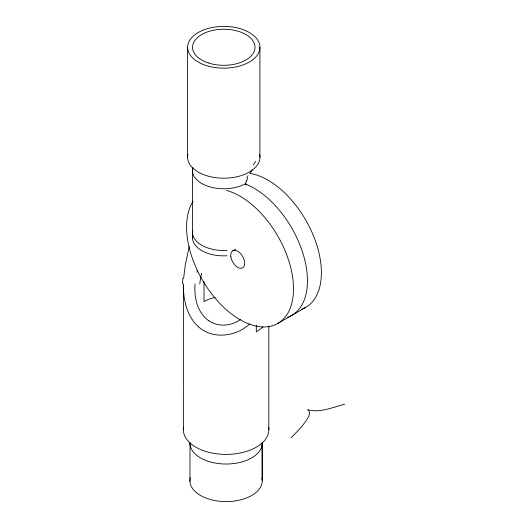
<?xml version="1.0" encoding="UTF-8"?>
<svg xmlns="http://www.w3.org/2000/svg" width="528" height="528" viewBox="0 0 528 528"><rect width="100%" height="100%" fill="white"/><g stroke="black" fill="none" stroke-linecap="round" stroke-linejoin="round"><path stroke-width="0.79" d="M183.361 429.733L183.374 283.826M189.948 481.252L190.027 442.484M195.063 283.932C194.218 294.961 196.086 306.933 203.313 315.691A29.284 28.076 -37.4 0 0 208.824 320.8M183.605 278.395L185.288 264.865L189.242 246.642M196.957 272.25L197.439 270.329M246.517 180.906L247.652 178.286M252.08 169.805L250.1 173.659M291.179 437.778C297.211 431.468 303.607 425.258 308.029 417.655C309.494 415.259 310.563 411.2 307.448 409.603C319.77 413.45 332.726 407.134 344.639 404.23M249.896 323.855C236.32 336.547 212.929 339.887 198.455 326.766M240.577 319.394C231.581 326.146 218.302 327.301 208.864 320.74M232.789 250.76L235.613 249.13M277.84 323.433L305.732 307.329M183.361 285.186C183.355 298.98 186.344 313.738 195.881 324.238A38.729 36.993 -43.6 0 0 198.455 326.759M262.165 442.484L262.244 480.196L262.159 444.642M268.831 326.007L268.831 429.733M259.928 47.276A36.155 20.876 0 0 1 205.696 65.353A36.155 20.876 0 0 1 205.696 29.198A36.155 20.876 0 0 1 259.928 47.276L259.928 157.318M256.311 325.195L256.311 331.769A42.735 24.671 0 0 0 262.951 326.806M245.85 185.117L245.85 183.48A31.225 18.031 0 0 1 209.385 186.734A31.225 18.031 0 0 1 193.004 167.647M204.013 281.444L204.013 301.574A31.225 18.031 0 0 1 215.147 297.442M192.542 167.422L192.542 237.831M187.612 47.276L187.612 157.318M226.994 255.763A31.225 18.031 0 0 1 192.713 235.97M246.378 184.417A75.603 43.652 60 0 1 303.006 253.572A75.603 43.652 60 0 1 287.529 317.341M226.453 190.41A75.603 43.652 60 0 1 293.502 288.532A75.603 43.652 60 0 1 226.948 310.246A75.603 43.652 60 0 1 193.123 201.287M249.968 173.349A75.603 43.652 60 0 1 314.576 238.623A75.603 43.652 60 0 1 301.475 309.289M245.665 184.312A7.392 4.27 -60 0 1 246.345 180.893M246.893 177.883A16.269 4.97 -64 0 1 248.074 175.619M253.196 165.02A21.351 2.105 -62.7 0 1 255.743 161.449M226.994 250.397A31.225 18.031 0 0 1 192.713 230.604M259.558 154.341A36.155 20.876 0 0 1 223.773 178.193A36.155 20.876 0 0 1 187.981 154.341M262.251 443.15A36.155 20.876 0 0 1 226.096 464.026A36.155 20.876 0 0 1 189.941 443.15M261.888 477.754A36.155 20.876 0 0 1 226.096 501.6A36.155 20.876 0 0 1 190.304 477.754M268.6 427.185A42.735 24.671 0 0 1 226.096 454.403A42.735 24.671 0 0 1 183.592 427.185M182.629 283.866A88.539 75.517 -79 0 1 182.853 278.375M199.769 283.932A65.795 51.876 -72.3 0 1 201.709 273.253M230.868 256.872A9.86 5.696 60 0 0 242.286 268.026A9.86 5.696 60 0 0 239.996 253.011A9.86 5.696 60 0 0 230.868 256.872M208.157 62.891A31.225 18.031 0 0 0 254.998 47.276A31.225 18.031 0 0 0 208.157 31.66A31.225 18.031 0 0 0 208.157 62.891"/></g></svg>
